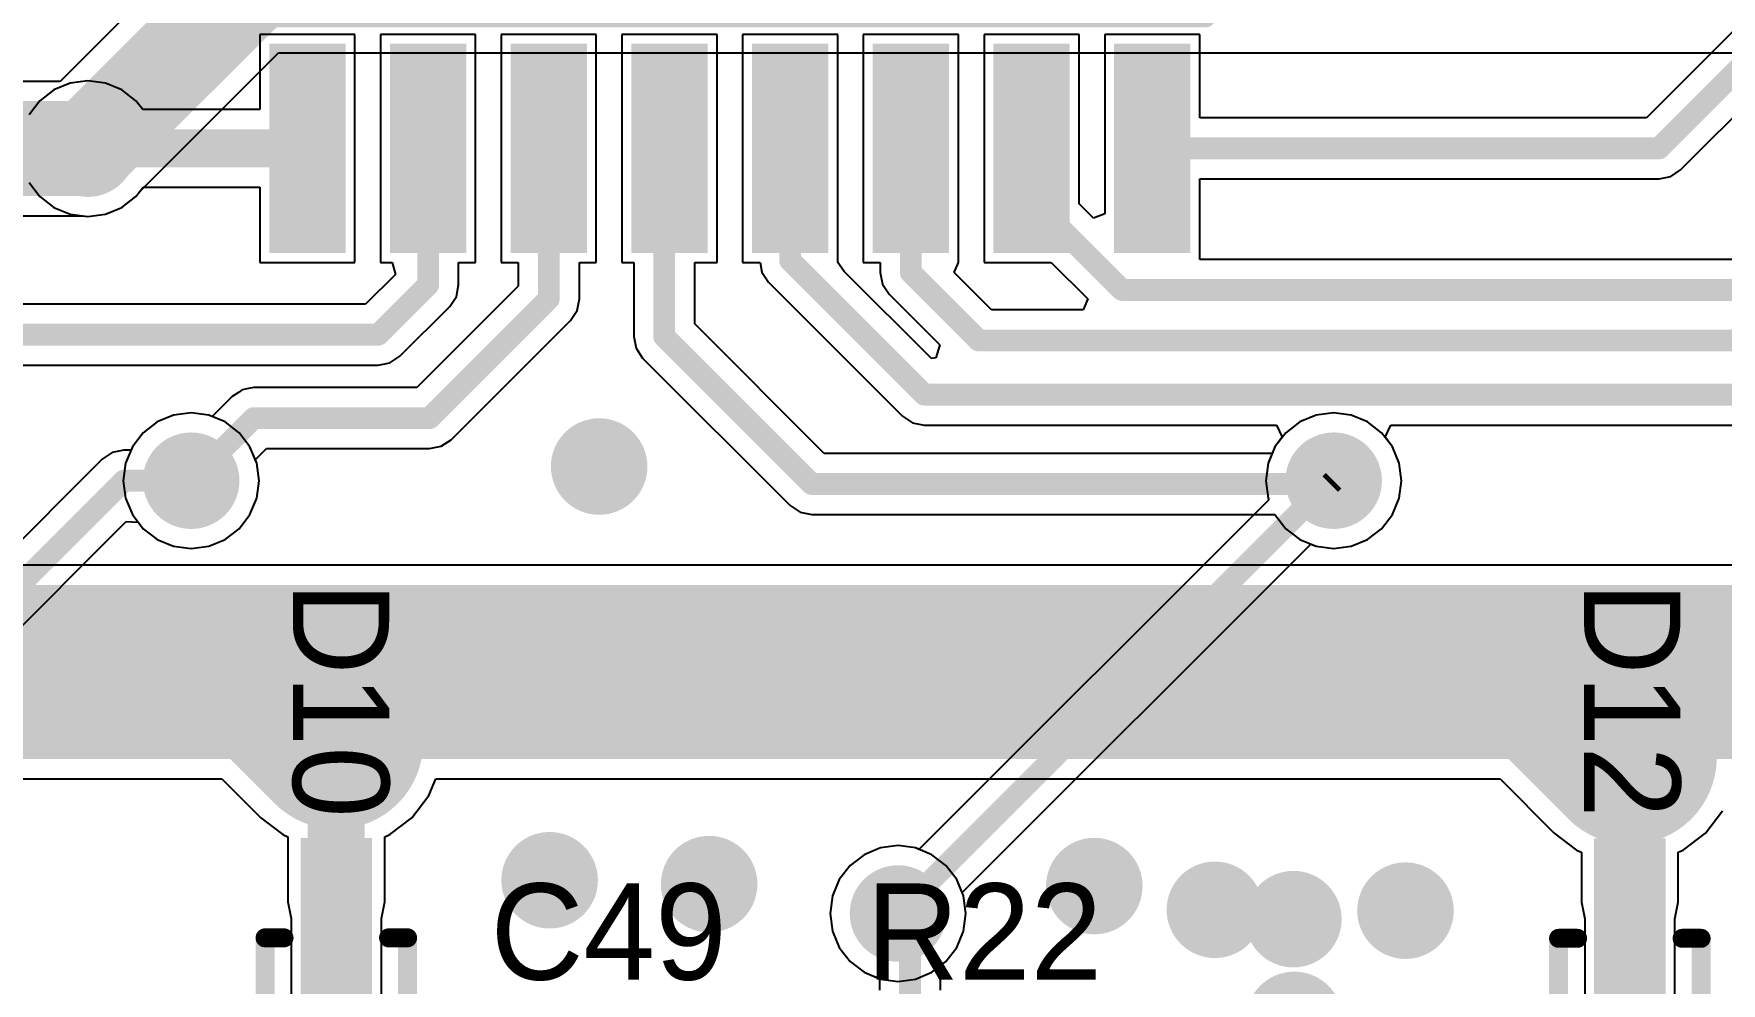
# Model space of a CAD drawing. Header units: millimetres. Extents: x 0 to 7.36, y -3.03 to 0.
# Drawn here: x 3.448 to 4.147, y -1.716 to -1.323 of the extents above; entities that cross this region are included whole.
import ezdxf

# ---------------------------------------------------------------- set-up
doc = ezdxf.new("R2010")
doc.units = ezdxf.units.MM
doc.header["$MEASUREMENT"] = 0
for name, color, linetype in [('BottomLayer', 5, 'Continuous'), ('MultiLayer', 9, 'Continuous'), ('TopLayer', 1, 'Continuous'), ('TopOverlay', 2, 'Continuous'), ('TopPaste', 8, 'Continuous'), ('TopSolder', 216, 'Continuous'), ('ViaHoleLayer', 16, 'Continuous')]:
    doc.layers.add(name, color=color, linetype=linetype)

# ---------------------------------------------------------------- blocks, each defined once
blk = doc.blocks.new('ULN2003BDR_8')
at = {"layer": 'TopLayer'}
for points in [[(-0.1456693, 0.163189), (-0.0669291, 0.163189), (-0.1456693, 0.186811), (-0.0669291, 0.186811)], [(0.0669291, 0.163189), (0.1456693, 0.163189), (0.0669291, 0.186811), (0.1456693, 0.186811)], [(-0.1456693, 0.113189), (-0.0669291, 0.113189), (-0.1456693, 0.136811), (-0.0669291, 0.136811)], [(0.0669291, 0.113189), (0.1456693, 0.113189), (0.0669291, 0.136811), (0.1456693, 0.136811)], [(-0.1456693, 0.063189), (-0.0669291, 0.063189), (-0.1456693, 0.086811), (-0.0669291, 0.086811)], [(0.0669291, 0.063189), (0.1456693, 0.063189), (0.0669291, 0.086811), (0.1456693, 0.086811)], [(-0.1456693, 0.013189), (-0.0669291, 0.013189), (-0.1456693, 0.036811), (-0.0669291, 0.036811)], [(0.0669291, 0.013189), (0.1456693, 0.013189), (0.0669291, 0.036811), (0.1456693, 0.036811)], [(-0.1456693, -0.036811), (-0.0669291, -0.036811), (-0.1456693, -0.013189), (-0.0669291, -0.013189)], [(0.0669291, -0.036811), (0.1456693, -0.036811), (0.0669291, -0.013189), (0.1456693, -0.013189)], [(-0.1456693, -0.086811), (-0.0669291, -0.086811), (-0.1456693, -0.063189), (-0.0669291, -0.063189)], [(0.0669291, -0.086811), (0.1456693, -0.086811), (0.0669291, -0.063189), (0.1456693, -0.063189)], [(-0.1456693, -0.136811), (-0.0669291, -0.136811), (-0.1456693, -0.113189), (-0.0669291, -0.113189)], [(0.0669291, -0.136811), (0.1456693, -0.136811), (0.0669291, -0.113189), (0.1456693, -0.113189)], [(-0.1456693, -0.186811), (-0.0669291, -0.186811), (-0.1456693, -0.163189), (-0.0669291, -0.163189)], [(0.0669291, -0.186811), (0.1456693, -0.186811), (0.0669291, -0.163189), (0.1456693, -0.163189)]]:
    blk.add_solid(points, dxfattribs=at)
at = {"layer": 'TopOverlay', "const_width": 0.01}
for points in [[(-0.051189, -0.1968346), (-0.051189, 0.1968346)], [(-0.0196929, 0.1968346), (-0.051189, 0.1968346)], [(0.051189, 0.1968346), (0.0196929, 0.1968346)], [(0.051189, -0.1968346), (0.051189, 0.1968346)], [(0.051189, -0.1968346), (-0.051189, -0.1968346)]]:
    blk.add_lwpolyline(points, dxfattribs=at)
at = {"layer": 'TopOverlay', "const_width": 0.005}
for points in [[(-0.053689, 0.1968346, 1), (-0.048689, 0.1968346, 1)], [(-0.053689, 0.1968346, 1), (-0.048689, 0.1968346, 1)], [(-0.0221929, 0.1968465, 1), (-0.0171929, 0.1968465, 1)], [(-0.0221929, 0.1968346, 1), (-0.0171929, 0.1968346, 1)], [(0.0171929, 0.1968465, 1), (0.0221929, 0.1968465, 1)], [(0.0171929, 0.1968346, 1), (0.0221929, 0.1968346, 1)], [(0.048689, 0.1968346, 1), (0.053689, 0.1968346, 1)], [(0.048689, 0.1968346, 1), (0.053689, 0.1968346, 1)], [(-0.053689, -0.1968346, 1), (-0.048689, -0.1968346, 1)], [(-0.053689, -0.1968346, 1), (-0.048689, -0.1968346, 1)], [(0.048689, -0.1968346, 1), (0.053689, -0.1968346, 1)], [(0.048689, -0.1968346, 1), (0.053689, -0.1968346, 1)]]:
    blk.add_lwpolyline(points, format="xyb", close=True, dxfattribs=at)
at = {"layer": 'TopOverlay', "const_width": 0.01}
blk.add_lwpolyline([(0.0196929, 0.1968465, -0.9999999999999999), (-0.0196929, 0.1968465)], format="xyb", dxfattribs=at)
at = {"layer": 'TopPaste'}
for points in [[(-0.1456693, 0.163189), (-0.0669291, 0.163189), (-0.1456693, 0.186811), (-0.0669291, 0.186811)], [(0.0669291, 0.163189), (0.1456693, 0.163189), (0.0669291, 0.186811), (0.1456693, 0.186811)], [(-0.1456693, 0.113189), (-0.0669291, 0.113189), (-0.1456693, 0.136811), (-0.0669291, 0.136811)], [(0.0669291, 0.113189), (0.1456693, 0.113189), (0.0669291, 0.136811), (0.1456693, 0.136811)], [(-0.1456693, 0.063189), (-0.0669291, 0.063189), (-0.1456693, 0.086811), (-0.0669291, 0.086811)], [(0.0669291, 0.063189), (0.1456693, 0.063189), (0.0669291, 0.086811), (0.1456693, 0.086811)], [(-0.1456693, 0.013189), (-0.0669291, 0.013189), (-0.1456693, 0.036811), (-0.0669291, 0.036811)], [(0.0669291, 0.013189), (0.1456693, 0.013189), (0.0669291, 0.036811), (0.1456693, 0.036811)], [(-0.1456693, -0.036811), (-0.0669291, -0.036811), (-0.1456693, -0.013189), (-0.0669291, -0.013189)], [(0.0669291, -0.036811), (0.1456693, -0.036811), (0.0669291, -0.013189), (0.1456693, -0.013189)], [(-0.1456693, -0.086811), (-0.0669291, -0.086811), (-0.1456693, -0.063189), (-0.0669291, -0.063189)], [(0.0669291, -0.086811), (0.1456693, -0.086811), (0.0669291, -0.063189), (0.1456693, -0.063189)], [(-0.1456693, -0.136811), (-0.0669291, -0.136811), (-0.1456693, -0.113189), (-0.0669291, -0.113189)], [(0.0669291, -0.136811), (0.1456693, -0.136811), (0.0669291, -0.113189), (0.1456693, -0.113189)], [(-0.1456693, -0.186811), (-0.0669291, -0.186811), (-0.1456693, -0.163189), (-0.0669291, -0.163189)], [(0.0669291, -0.186811), (0.1456693, -0.186811), (0.0669291, -0.163189), (0.1456693, -0.163189)]]:
    blk.add_solid(points, dxfattribs=at)
at = {"layer": 'TopSolder'}
for points in [[(-0.1496693, 0.159189), (-0.0629291, 0.159189), (-0.1496693, 0.190811), (-0.0629291, 0.190811)], [(0.0629291, 0.159189), (0.1496693, 0.159189), (0.0629291, 0.190811), (0.1496693, 0.190811)], [(-0.1496693, 0.109189), (-0.0629291, 0.109189), (-0.1496693, 0.140811), (-0.0629291, 0.140811)], [(0.0629291, 0.109189), (0.1496693, 0.109189), (0.0629291, 0.140811), (0.1496693, 0.140811)], [(-0.1496693, 0.059189), (-0.0629291, 0.059189), (-0.1496693, 0.090811), (-0.0629291, 0.090811)], [(0.0629291, 0.059189), (0.1496693, 0.059189), (0.0629291, 0.090811), (0.1496693, 0.090811)], [(-0.1496693, 0.009189), (-0.0629291, 0.009189), (-0.1496693, 0.040811), (-0.0629291, 0.040811)], [(0.0629291, 0.009189), (0.1496693, 0.009189), (0.0629291, 0.040811), (0.1496693, 0.040811)], [(-0.1496693, -0.040811), (-0.0629291, -0.040811), (-0.1496693, -0.009189), (-0.0629291, -0.009189)], [(0.0629291, -0.040811), (0.1496693, -0.040811), (0.0629291, -0.009189), (0.1496693, -0.009189)], [(-0.1496693, -0.090811), (-0.0629291, -0.090811), (-0.1496693, -0.059189), (-0.0629291, -0.059189)], [(0.0629291, -0.090811), (0.1496693, -0.090811), (0.0629291, -0.059189), (0.1496693, -0.059189)], [(-0.1496693, -0.140811), (-0.0629291, -0.140811), (-0.1496693, -0.109189), (-0.0629291, -0.109189)], [(0.0629291, -0.140811), (0.1496693, -0.140811), (0.0629291, -0.109189), (0.1496693, -0.109189)], [(-0.1496693, -0.190811), (-0.0629291, -0.190811), (-0.1496693, -0.159189), (-0.0629291, -0.159189)], [(0.0629291, -0.190811), (0.1496693, -0.190811), (0.0629291, -0.159189), (0.1496693, -0.159189)]]:
    blk.add_solid(points, dxfattribs=at)
blk = doc.blocks.new('SOD_323_35')
at = {"layer": 'TopLayer'}
for points in [[(-0.0748031, -0.0108267), (-0.0177165, -0.0108267), (-0.0748031, 0.0108267), (-0.0177165, 0.0108267)], [(0.0177165, -0.0108267), (0.0748031, -0.0108267), (0.0177165, 0.0108267), (0.0748031, 0.0108267)]]:
    blk.add_solid(points, dxfattribs=at)
at = {"layer": 'TopOverlay', "const_width": 0.007874}
for points in [[(-0.0374016, 0.0216535), (-0.0374016, 0.0295276)], [(0.0374016, 0.0295276), (-0.0374016, 0.0295276)], [(0.0216535, 0.0216535), (0.0216535, 0.0295276)], [(0.0374016, 0.0216535), (0.0374016, 0.0295276)], [(0.0374016, 0.0216535), (0.0216535, 0.0216535)], [(-0.0374016, -0.0295276), (-0.0374016, -0.0216535)], [(0.0216535, -0.0295276), (0.0216535, -0.0216535)], [(0.0374016, -0.0216535), (0.0216535, -0.0216535)], [(0.0374016, -0.0295276), (0.0374016, -0.0216535)], [(0.0374016, -0.0295276), (-0.0374016, -0.0295276)]]:
    blk.add_lwpolyline(points, dxfattribs=at)
at = {"layer": 'TopOverlay', "const_width": 0.003937}
for points in [[(-0.0393701, 0.0295276, 1), (-0.0354331, 0.0295276, 1)], [(-0.0393701, 0.0295276, 1), (-0.0354331, 0.0295276, 1)], [(0.019685, 0.0295276, 1), (0.023622, 0.0295276, 1)], [(0.0354331, 0.0295276, 1), (0.0393701, 0.0295276, 1)], [(0.0354331, 0.0295276, 1), (0.0393701, 0.0295276, 1)], [(-0.0393701, 0.0216535, 1), (-0.0354331, 0.0216535, 1)], [(0.019685, 0.0216535, 1), (0.023622, 0.0216535, 1)], [(0.019685, 0.0216535, 1), (0.023622, 0.0216535, 1)], [(0.0354331, 0.0216535, 1), (0.0393701, 0.0216535, 1)], [(0.0354331, 0.0216535, 1), (0.0393701, 0.0216535, 1)], [(-0.0393701, -0.0216535, 1), (-0.0354331, -0.0216535, 1)], [(0.019685, -0.0216535, 1), (0.023622, -0.0216535, 1)], [(0.019685, -0.0216535, 1), (0.023622, -0.0216535, 1)], [(0.0354331, -0.0216535, 1), (0.0393701, -0.0216535, 1)], [(0.0354331, -0.0216535, 1), (0.0393701, -0.0216535, 1)], [(-0.0393701, -0.0295276, 1), (-0.0354331, -0.0295276, 1)], [(-0.0393701, -0.0295276, 1), (-0.0354331, -0.0295276, 1)], [(0.019685, -0.0295276, 1), (0.023622, -0.0295276, 1)], [(0.0354331, -0.0295276, 1), (0.0393701, -0.0295276, 1)], [(0.0354331, -0.0295276, 1), (0.0393701, -0.0295276, 1)]]:
    blk.add_lwpolyline(points, format="xyb", close=True, dxfattribs=at)
at = {"layer": 'TopPaste'}
for points in [[(-0.0748031, -0.0108267), (-0.0177165, -0.0108267), (-0.0748031, 0.0108267), (-0.0177165, 0.0108267)], [(0.0177165, -0.0108267), (0.0748031, -0.0108267), (0.0177165, 0.0108267), (0.0748031, 0.0108267)]]:
    blk.add_solid(points, dxfattribs=at)
at = {"layer": 'TopSolder'}
for points in [[(-0.0788031, -0.0148267), (-0.0137165, -0.0148267), (-0.0788031, 0.0148267), (-0.0137165, 0.0148267)], [(0.0137165, -0.0148267), (0.0788031, -0.0148267), (0.0137165, 0.0148267), (0.0788031, 0.0148267)]]:
    blk.add_solid(points, dxfattribs=at)
blk = doc.blocks.new('SOD_323_194')
at = {"layer": 'TopLayer'}
for points in [[(-0.0748031, -0.0108267), (-0.0177165, -0.0108267), (-0.0748031, 0.0108267), (-0.0177165, 0.0108267)], [(0.0177165, -0.0108267), (0.0748031, -0.0108267), (0.0177165, 0.0108267), (0.0748031, 0.0108267)]]:
    blk.add_solid(points, dxfattribs=at)
at = {"layer": 'TopOverlay', "const_width": 0.007874}
for points in [[(0.0374016, 0.0295276), (-0.0374016, 0.0295276)], [(-0.0374016, 0.0216535), (-0.0374016, 0.0295276)], [(0.0216535, 0.0216535), (0.0216535, 0.0295276)], [(0.0374016, 0.0216535), (0.0374016, 0.0295276)], [(0.0374016, 0.0216535), (0.0216535, 0.0216535)], [(-0.0374016, -0.0295276), (-0.0374016, -0.0216535)], [(0.0374016, -0.0216535), (0.0216535, -0.0216535)], [(0.0216535, -0.0295276), (0.0216535, -0.0216535)], [(0.0374016, -0.0295276), (0.0374016, -0.0216535)], [(0.0374016, -0.0295276), (-0.0374016, -0.0295276)]]:
    blk.add_lwpolyline(points, dxfattribs=at)
at = {"layer": 'TopOverlay', "const_width": 0.003937}
for points in [[(-0.0393701, 0.0295276, 1), (-0.0354331, 0.0295276, 1)], [(-0.0393701, 0.0295276, 1), (-0.0354331, 0.0295276, 1)], [(0.019685, 0.0295276, 1), (0.023622, 0.0295276, 1)], [(0.0354331, 0.0295276, 1), (0.0393701, 0.0295276, 1)], [(0.0354331, 0.0295276, 1), (0.0393701, 0.0295276, 1)], [(-0.0393701, 0.0216535, 1), (-0.0354331, 0.0216535, 1)], [(0.019685, 0.0216535, 1), (0.023622, 0.0216535, 1)], [(0.019685, 0.0216535, 1), (0.023622, 0.0216535, 1)], [(0.0354331, 0.0216535, 1), (0.0393701, 0.0216535, 1)], [(0.0354331, 0.0216535, 1), (0.0393701, 0.0216535, 1)], [(-0.0393701, -0.0216535, 1), (-0.0354331, -0.0216535, 1)], [(0.019685, -0.0216535, 1), (0.023622, -0.0216535, 1)], [(0.019685, -0.0216535, 1), (0.023622, -0.0216535, 1)], [(0.0354331, -0.0216535, 1), (0.0393701, -0.0216535, 1)], [(0.0354331, -0.0216535, 1), (0.0393701, -0.0216535, 1)], [(-0.0393701, -0.0295276, 1), (-0.0354331, -0.0295276, 1)], [(-0.0393701, -0.0295276, 1), (-0.0354331, -0.0295276, 1)], [(0.019685, -0.0295276, 1), (0.023622, -0.0295276, 1)], [(0.0354331, -0.0295276, 1), (0.0393701, -0.0295276, 1)], [(0.0354331, -0.0295276, 1), (0.0393701, -0.0295276, 1)]]:
    blk.add_lwpolyline(points, format="xyb", close=True, dxfattribs=at)
at = {"layer": 'TopPaste'}
for points in [[(-0.0748031, -0.0108267), (-0.0177165, -0.0108267), (-0.0748031, 0.0108267), (-0.0177165, 0.0108267)], [(0.0177165, -0.0108267), (0.0748031, -0.0108267), (0.0177165, 0.0108267), (0.0748031, 0.0108267)]]:
    blk.add_solid(points, dxfattribs=at)
at = {"layer": 'TopSolder'}
for points in [[(-0.0788031, -0.0148267), (-0.0137165, -0.0148267), (-0.0788031, 0.0148267), (-0.0137165, 0.0148267)], [(0.0137165, -0.0148267), (0.0788031, -0.0148267), (0.0137165, 0.0148267), (0.0788031, 0.0148267)]]:
    blk.add_solid(points, dxfattribs=at)

msp = doc.modelspace()

# ---------------------------------------------------------------- linework, layer by layer
at = {"layer": 'BottomLayer'}
for p, q in [((3.5179274, -1.2833054), (3.4585098, -1.3427229)), ((3.4913855, -1.3884684), (3.5490965, -1.3307575)), ((3.5490965, -1.3307575), (4.8343702, -1.3307575)), ((3.4585098, -1.3427229), (2.4399031, -1.3427229)), ((3.4840808, -1.3948676), (3.4899036, -1.3903997)), ((3.4899036, -1.3903997), (3.4913855, -1.3884684)), ((2.4121678, -1.3983165), (3.4676105, -1.3983165)), ((3.4676105, -1.3983165), (3.4700236, -1.3986342)), ((3.4700236, -1.3986342), (3.4773002, -1.3976762)), ((3.4773002, -1.3976762), (3.4840808, -1.3948676)), ((3.5055659, -1.4809656), (3.4987852, -1.4837742)), ((3.5128425, -1.4800076), (3.5055659, -1.4809656)), ((3.5201191, -1.4809656), (3.5128425, -1.4800076)), ((3.5268998, -1.4837742), (3.5201191, -1.4809656)), ((3.97894, -1.4809656), (3.9721594, -1.4837742)), ((3.9862166, -1.4800076), (3.97894, -1.4809656)), ((3.9934932, -1.4809656), (3.9862166, -1.4800076)), ((4.0002738, -1.4837742), (3.9934932, -1.4809656)), ((3.4929625, -1.4882421), (3.4884946, -1.4940649)), ((3.4987852, -1.4837742), (3.4929625, -1.4882421)), ((3.5327225, -1.4882421), (3.5268998, -1.4837742)), ((3.5371904, -1.4940649), (3.5327225, -1.4882421)), ((3.9663366, -1.4882421), (3.9618687, -1.4940649)), ((3.9721594, -1.4837742), (3.9663366, -1.4882421)), ((4.0060966, -1.4882421), (4.0002738, -1.4837742)), ((4.0105645, -1.4940649), (4.0060966, -1.4882421)), ((3.4849725, -1.4954776), (3.4801337, -1.4964401)), ((3.4879094, -1.4954776), (3.4849725, -1.4954776)), ((3.4884946, -1.4940649), (3.4879094, -1.4954776)), ((3.539999, -1.5008455), (3.5371904, -1.4940649)), ((3.9618687, -1.4940649), (3.9590601, -1.5008455)), ((4.0133731, -1.5008455), (4.0105645, -1.4940649)), ((3.4760315, -1.4991811), (3.3172561, -1.6579601)), ((3.4801337, -1.4964401), (3.4760315, -1.4991811)), ((3.540957, -1.5081221), (3.539999, -1.5008455)), ((3.9590601, -1.5008455), (3.9581021, -1.5081221)), ((4.0143311, -1.5081221), (4.0133731, -1.5008455)), ((3.539999, -1.5153987), (3.540957, -1.5081221)), ((3.9581021, -1.5081221), (3.9590601, -1.5153987)), ((4.0133731, -1.5153987), (4.0143311, -1.5081221)), ((3.5371904, -1.5221793), (3.539999, -1.5153987)), ((3.9593097, -1.5160013), (3.8144059, -1.6609051)), ((3.9590601, -1.5153987), (3.9593097, -1.5160013)), ((4.0105645, -1.5221793), (4.0133731, -1.5153987)), ((3.5327225, -1.5280021), (3.5371904, -1.5221793)), ((4.0060966, -1.5280021), (4.0105645, -1.5221793)), ((3.3351382, -1.6758419), (3.4859449, -1.5250318)), ((3.4859449, -1.5250318), (3.4909343, -1.5253589)), ((3.4909343, -1.5253589), (3.4929625, -1.5280021)), ((3.4929625, -1.5280021), (3.4987852, -1.53247)), ((3.5268998, -1.53247), (3.5327225, -1.5280021)), ((4.0002738, -1.53247), (4.0060966, -1.5280021)), ((3.4987852, -1.53247), (3.5055659, -1.5352786)), ((3.5055659, -1.5352786), (3.5128425, -1.5362366)), ((3.5128425, -1.5362366), (3.5201191, -1.5352786)), ((3.5201191, -1.5352786), (3.5268998, -1.53247)), ((3.8322879, -1.6787871), (3.9767171, -1.5343579)), ((3.9767171, -1.5343579), (3.97894, -1.5352786)), ((3.97894, -1.5352786), (3.9862166, -1.5362366)), ((3.9862166, -1.5362366), (3.9934932, -1.5352786)), ((3.9934932, -1.5352786), (4.0002738, -1.53247)), ((3.7916594, -1.6631285), (3.7858366, -1.6675964)), ((3.79844, -1.6603199), (3.7916594, -1.6631285)), ((3.8057166, -1.6593619), (3.79844, -1.6603199)), ((3.8129932, -1.6603199), (3.8057166, -1.6593619)), ((3.8144059, -1.6609051), (3.8129932, -1.6603199)), ((3.7858366, -1.6675964), (3.7813687, -1.6734191)), ((3.7813687, -1.6734191), (3.7785601, -1.6801998)), ((3.7785601, -1.6801998), (3.7776021, -1.6874764)), ((3.8328731, -1.6801998), (3.8322879, -1.6787871)), ((3.8338311, -1.6874764), (3.8328731, -1.6801998)), ((3.7776021, -1.6874764), (3.7785601, -1.694753)), ((3.8328731, -1.694753), (3.8338311, -1.6874764)), ((3.7785601, -1.694753), (3.7813687, -1.7015337)), ((3.8300645, -1.7015337), (3.8328731, -1.694753)), ((3.7813687, -1.7015337), (3.7858366, -1.7073564)), ((3.8255966, -1.7073564), (3.8300645, -1.7015337)), ((3.7858366, -1.7073564), (3.7916594, -1.7118243)), ((3.7916594, -1.7118243), (3.79844, -1.7146329)), ((3.8129932, -1.7146329), (3.8197738, -1.7118243)), ((3.8197738, -1.7118243), (3.8255966, -1.7073564)), ((3.79844, -1.7146329), (3.8057166, -1.7155909)), ((3.8057166, -1.7155909), (3.8129932, -1.7146329))]:
    msp.add_line(p, q, dxfattribs=at)
for points, const_width in [([(3.4700236, -1.3705197), (3.5375827, -1.3029607)], 0.0393701), ([(2.4121063, -1.3705197), (3.4700236, -1.3705197)], 0.0393701), ([(3.308567, -1.6845315), (3.4849725, -1.5081221)], 0.0090551), ([(3.4849725, -1.5081221), (3.5128425, -1.5081221)], 0.0090551), ([(3.8057166, -1.6874764), (3.9850709, -1.5081221)], 0.0090551), ([(3.9850709, -1.5081221), (3.9862166, -1.5081221)], 0.0090551)]:
    msp.add_lwpolyline(points, dxfattribs=dict(at, const_width=const_width))
for points, const_width in [([(3.4600236, -1.3705197, 1), (3.4800236, -1.3705197, 1)], 0.02), ([(3.4601811, -1.3705197, 1), (3.4798661, -1.3705197, 1)], 0.019685), ([(3.4601811, -1.3705197, 1), (3.4798661, -1.3705197, 1)], 0.019685), ([(3.6718898, -1.5022481, 1), (3.6918898, -1.5022481, 1)], 0.02), ([(3.5028425, -1.5081221, 1), (3.5228425, -1.5081221, 1)], 0.02), ([(3.9762166, -1.5081221, 1), (3.9962166, -1.5081221, 1)], 0.02), ([(3.4827087, -1.5081221, 1), (3.4872363, -1.5081221, 1)], 0.0045275), ([(3.4827087, -1.5081221, 1), (3.4872363, -1.5081221, 1)], 0.0045275), ([(3.5105787, -1.5081221, 1), (3.5151063, -1.5081221, 1)], 0.0045275), ([(3.9828071, -1.5081221, 1), (3.9873347, -1.5081221, 1)], 0.0045275), ([(3.9828071, -1.5081221, 1), (3.9873347, -1.5081221, 1)], 0.0045275), ([(3.9839528, -1.5081221, 1), (3.9884804, -1.5081221, 1)], 0.0045275), ([(3.6513662, -1.6736929, 1), (3.6713662, -1.6736929, 1)], 0.02), ([(3.7174607, -1.6753032, 1), (3.7374607, -1.6753032, 1)], 0.02), ([(3.8770512, -1.6761103, 1), (3.8970512, -1.6761103, 1)], 0.02), ([(3.7957166, -1.6874764, 1), (3.8157166, -1.6874764, 1)], 0.02), ([(3.9270118, -1.685941, 1), (3.9470118, -1.685941, 1)], 0.02), ([(3.9595355, -1.689815, 1), (3.9795355, -1.689815, 1)], 0.02), ([(4.0059803, -1.6862992, 1), (4.0259803, -1.6862992, 1)], 0.02), ([(3.8034528, -1.6874764, 1), (3.8079804, -1.6874764, 1)], 0.0045275), ([(3.9599095, -1.7315788, 1), (3.9799095, -1.7315788, 1)], 0.02)]:
    msp.add_lwpolyline(points, format="xyb", close=True, dxfattribs=dict(at, const_width=const_width))
at = {"layer": 'MultiLayer', "const_width": 0.02}
for points in [[(3.4600236, -1.3705197, 1), (3.4800236, -1.3705197, 1)], [(3.6718898, -1.5022481, 1), (3.6918898, -1.5022481, 1)], [(3.5028425, -1.5081221, 1), (3.5228425, -1.5081221, 1)], [(3.9762166, -1.5081221, 1), (3.9962166, -1.5081221, 1)], [(3.6513662, -1.6736929, 1), (3.6713662, -1.6736929, 1)], [(3.7174607, -1.6753032, 1), (3.7374607, -1.6753032, 1)], [(3.8770512, -1.6761103, 1), (3.8970512, -1.6761103, 1)], [(3.7957166, -1.6874764, 1), (3.8157166, -1.6874764, 1)], [(3.9270118, -1.685941, 1), (3.9470118, -1.685941, 1)], [(3.9595355, -1.689815, 1), (3.9795355, -1.689815, 1)], [(4.0059803, -1.6862992, 1), (4.0259803, -1.6862992, 1)], [(3.9599095, -1.7315788, 1), (3.9799095, -1.7315788, 1)]]:
    msp.add_lwpolyline(points, format="xyb", close=True, dxfattribs=at)
at = {"layer": 'TopLayer'}
for p, q in [((4.500496, -0.9730708), (4.1158058, -1.357761)), ((4.1299843, -1.3793465), (4.4949516, -1.0143792)), ((3.5807165, -1.3231614), (3.5413465, -1.3231614)), ((3.5413465, -1.3231614), (3.5413465, -1.354349)), ((3.5807165, -1.4176496), (3.5807165, -1.3231614)), ((3.6307165, -1.3231614), (3.5913465, -1.3231614)), ((3.5913465, -1.3231614), (3.5913465, -1.4176496)), ((3.6307165, -1.4176496), (3.6307165, -1.3231614)), ((3.6807165, -1.3231614), (3.6413465, -1.3231614)), ((3.6413465, -1.3231614), (3.6413465, -1.4176496)), ((3.6807165, -1.4176496), (3.6807165, -1.3231614)), ((3.7307165, -1.3231614), (3.6913465, -1.3231614)), ((3.6913465, -1.3231614), (3.6913465, -1.4176496)), ((3.7307165, -1.4176496), (3.7307165, -1.3231614)), ((3.7807165, -1.3231614), (3.7413465, -1.3231614)), ((3.7413465, -1.3231614), (3.7413465, -1.4176496)), ((3.7807165, -1.4176494), (3.7807165, -1.3231614)), ((3.8307165, -1.3231614), (3.7913465, -1.3231614)), ((3.7913465, -1.3231614), (3.7913465, -1.4176496)), ((3.8307165, -1.4176495), (3.8307165, -1.3231614)), ((3.8807165, -1.3231614), (3.8413465, -1.3231614)), ((3.8413465, -1.3231614), (3.8413465, -1.4176496)), ((3.8807165, -1.393375), (3.8807165, -1.3231614)), ((3.9307165, -1.3231614), (3.8913465, -1.3231614)), ((3.8913465, -1.3231614), (3.8913465, -1.3974728)), ((3.9307165, -1.357761), (3.9307165, -1.3231614)), ((3.4700236, -1.3424052), (3.462747, -1.3433632)), ((3.4773002, -1.3433632), (3.4700236, -1.3424052)), ((3.4559664, -1.3461718), (3.4501436, -1.3506397)), ((3.462747, -1.3433632), (3.4559664, -1.3461718)), ((3.4840808, -1.3461718), (3.4773002, -1.3433632)), ((3.4899036, -1.3506397), (3.4840808, -1.3461718)), ((3.4501436, -1.3506397), (3.4456757, -1.3564625)), ((3.4927498, -1.354349), (3.4899036, -1.3506397)), ((3.5413465, -1.354349), (3.4927498, -1.354349)), ((4.1158058, -1.357761), (3.9307165, -1.357761)), ((3.9307165, -1.4164343), (3.9307165, -1.38305)), ((3.9307165, -1.38305), (4.1210433, -1.38305)), ((4.1210433, -1.38305), (4.1258822, -1.3820875)), ((4.1258822, -1.3820875), (4.1299843, -1.3793465)), ((3.4456757, -1.3845769), (3.4501436, -1.3903997)), ((3.4501436, -1.3903997), (3.4559664, -1.3948676)), ((3.4840808, -1.3948676), (3.4899036, -1.3903997)), ((3.4899036, -1.3903997), (3.492925, -1.386462)), ((3.492925, -1.386462), (3.5413465, -1.386462)), ((3.5413465, -1.386462), (3.5413465, -1.4176496)), ((3.4559664, -1.3948676), (3.462747, -1.3976762)), ((3.462747, -1.3976762), (3.4700236, -1.3986342)), ((3.4700236, -1.3986342), (3.4773002, -1.3976762)), ((3.4773002, -1.3976762), (3.4840808, -1.3948676)), ((3.886727, -1.3993861), (3.8807165, -1.393375)), ((3.8913465, -1.3974728), (3.886727, -1.3993861)), ((3.5413465, -1.4176496), (3.5807165, -1.4176496)), ((3.5913465, -1.4176496), (3.5961123, -1.4176496)), ((3.5961123, -1.4176496), (3.5974448, -1.4226496)), ((3.623676, -1.4269449), (3.623676, -1.4176496)), ((3.623676, -1.4176496), (3.6307165, -1.4176496)), ((3.6413465, -1.4176496), (3.648387, -1.4176496)), ((3.648387, -1.4176496), (3.648387, -1.4275263)), ((3.673676, -1.4327638), (3.673676, -1.4176496)), ((3.673676, -1.4176496), (3.6807165, -1.4176496)), ((3.6913465, -1.4176496), (3.6962059, -1.4176496)), ((3.6962059, -1.4176496), (3.6962059, -1.4484059)), ((3.7214949, -1.4431678), (3.7214949, -1.4176496)), ((3.7214949, -1.4176496), (3.7307165, -1.4176496)), ((3.7413465, -1.4176496), (3.748535, -1.4176496)), ((3.748535, -1.4176496), (3.7493495, -1.4217444)), ((3.7807166, -1.4176495), (3.7807165, -1.4176494)), ((3.7807167, -1.4176495), (3.7807166, -1.4176495)), ((3.7834112, -1.4214032), (3.7807167, -1.4176495)), ((3.7913465, -1.4176496), (3.798387, -1.4176496)), ((3.798387, -1.4176496), (3.798387, -1.4218465)), ((3.8289592, -1.4218922), (3.8307166, -1.4176495)), ((3.8307166, -1.4176495), (3.8307165, -1.4176495)), ((3.8413465, -1.4176496), (3.8692264, -1.4176496)), ((3.8692264, -1.4176496), (3.8843154, -1.4327401)), ((4.8316486, -1.4164343), (3.9307165, -1.4164343)), ((3.5974448, -1.4226496), (3.5851129, -1.4349815)), ((3.7493495, -1.4217444), (3.7520905, -1.4258465)), ((3.7520905, -1.4258465), (3.807622, -1.481378)), ((3.8195461, -1.4575381), (3.7834112, -1.4214032)), ((3.798387, -1.4218465), (3.7993495, -1.4266854)), ((3.8444265, -1.4373595), (3.8289592, -1.4218922)), ((3.648387, -1.4275263), (3.6063767, -1.4695366)), ((3.6199725, -1.4358859), (3.6227135, -1.4317838)), ((3.6227135, -1.4317838), (3.623676, -1.4269449)), ((3.6727135, -1.4376027), (3.673676, -1.4327638)), ((3.7993495, -1.4266854), (3.8020905, -1.4307875)), ((3.8020905, -1.4307875), (3.8230916, -1.4517886)), ((3.8843154, -1.4327401), (3.8824018, -1.4373595)), ((3.5851129, -1.4349815), (3.0848544, -1.4349815)), ((3.5992914, -1.456567), (3.6199725, -1.4358859)), ((3.6699725, -1.4417048), (3.6727135, -1.4376027)), ((3.8824018, -1.4373595), (3.8444265, -1.4373595)), ((3.6205552, -1.4911221), (3.6699725, -1.4417048)), ((3.7751822, -1.4968516), (3.7214949, -1.4431678)), ((3.6962059, -1.4484059), (3.6971684, -1.4532443)), ((3.6971684, -1.4532443), (3.6971686, -1.4532447)), ((3.6971686, -1.4532447), (3.6999094, -1.4573465)), ((3.8230916, -1.4517886), (3.8214197, -1.4571879)), ((3.0900919, -1.4602705), (3.5903504, -1.4602705)), ((3.5903504, -1.4602705), (3.5951893, -1.459308)), ((3.5951893, -1.459308), (3.5992914, -1.456567)), ((3.6999094, -1.4573465), (3.7610042, -1.5184374)), ((3.8214197, -1.4571879), (3.8195461, -1.4575381)), ((3.5298471, -1.4732394), (3.5215337, -1.4815515)), ((3.5324447, -1.4715039), (3.5298471, -1.4732394)), ((3.5339486, -1.4704991), (3.5324447, -1.4715039)), ((3.5339489, -1.470499), (3.5339486, -1.4704991)), ((3.5339494, -1.4704987), (3.5339489, -1.470499)), ((3.5365997, -1.4699718), (3.5339494, -1.4704987)), ((3.5387874, -1.4695366), (3.5365997, -1.4699718)), ((3.6063767, -1.4695366), (3.5387874, -1.4695366)), ((3.5055659, -1.4809656), (3.4987852, -1.4837742)), ((3.5128425, -1.4800076), (3.5055659, -1.4809656)), ((3.5201191, -1.4809656), (3.5128425, -1.4800076)), ((3.5215337, -1.4815515), (3.5201191, -1.4809656)), ((3.807622, -1.481378), (3.8117241, -1.484119)), ((3.4929625, -1.4882421), (3.4884946, -1.4940649)), ((3.4987852, -1.4837742), (3.4929625, -1.4882421)), ((3.8117241, -1.484119), (3.816563, -1.4850815)), ((3.816563, -1.4850815), (3.9625721, -1.4850815)), ((3.9625721, -1.4850815), (3.9649252, -1.4900815)), ((4.007508, -1.4900815), (4.0098611, -1.4850815)), ((4.0098611, -1.4850815), (4.4305854, -1.4850815)), ((3.4884946, -1.4940649), (3.485686, -1.5008455)), ((3.5394146, -1.4994347), (3.5440244, -1.4948256)), ((3.5440244, -1.4948256), (3.6116142, -1.4948256)), ((3.6116142, -1.4948256), (3.6164531, -1.4938631)), ((3.6164531, -1.4938631), (3.6205552, -1.4911221)), ((3.9618687, -1.4940649), (3.9607144, -1.4968516)), ((3.9649252, -1.4900815), (3.9618687, -1.4940649)), ((4.0105645, -1.4940649), (4.007508, -1.4900815)), ((4.0133731, -1.5008455), (4.0105645, -1.4940649)), ((3.485686, -1.5008455), (3.484728, -1.5081221)), ((3.539999, -1.5008455), (3.5394146, -1.4994347)), ((3.540957, -1.5081221), (3.539999, -1.5008455)), ((3.9607144, -1.4968516), (3.7751822, -1.4968516)), ((4.0143311, -1.5081221), (4.0133731, -1.5008455)), ((3.484728, -1.5081221), (3.485686, -1.5153987)), ((3.539999, -1.5153987), (3.540957, -1.5081221)), ((4.0133731, -1.5153987), (4.0143311, -1.5081221)), ((3.485686, -1.5153987), (3.4884946, -1.5221793)), ((3.5371904, -1.5221793), (3.539999, -1.5153987)), ((4.0105645, -1.5221793), (4.0133731, -1.5153987)), ((3.4884946, -1.5221793), (3.4929625, -1.5280021)), ((3.5327225, -1.5280021), (3.5371904, -1.5221793)), ((3.7610042, -1.5184374), (3.7651061, -1.5211781)), ((3.7651061, -1.5211781), (3.7699449, -1.5221406)), ((3.7699449, -1.5221406), (3.9618527, -1.5221406)), ((3.9618527, -1.5221406), (3.9618687, -1.5221793)), ((3.9618687, -1.5221793), (3.9663366, -1.5280021)), ((4.0060966, -1.5280021), (4.0105645, -1.5221793)), ((3.4929625, -1.5280021), (3.4987852, -1.53247)), ((3.5268998, -1.53247), (3.5327225, -1.5280021)), ((3.9663366, -1.5280021), (3.9721594, -1.53247)), ((4.0002738, -1.53247), (4.0060966, -1.5280021)), ((3.4987852, -1.53247), (3.5055659, -1.5352786)), ((3.5055659, -1.5352786), (3.5128425, -1.5362366)), ((3.5128425, -1.5362366), (3.5201191, -1.5352786)), ((3.5201191, -1.5352786), (3.5268998, -1.53247)), ((3.9721594, -1.53247), (3.97894, -1.5352786)), ((3.97894, -1.5352786), (3.9862166, -1.5362366)), ((3.9862166, -1.5362366), (3.9934932, -1.5352786)), ((3.9934932, -1.5352786), (4.0002738, -1.53247)), ((4.4726418, -1.5431213), (3.0232499, -1.5431213)), ((3.1134013, -1.6316741), (3.5255775, -1.6316741)), ((3.5255775, -1.6316741), (3.5416722, -1.6477689)), ((3.6113248, -1.6385989), (3.6141931, -1.6316741)), ((3.6141931, -1.6316741), (4.0551587, -1.6316741)), ((4.0551587, -1.6316741), (4.0776311, -1.654149)), ((3.6042885, -1.6477689), (3.6113248, -1.6385989)), ((3.5416722, -1.6477689), (3.5508421, -1.6548052)), ((3.5951185, -1.6548052), (3.6042885, -1.6477689)), ((4.1402474, -1.6541525), (4.1472843, -1.6449829)), ((3.5508421, -1.6548052), (3.5529096, -1.6556616)), ((3.5529096, -1.6556616), (3.5529096, -1.6826063)), ((3.593051, -1.6556616), (3.5951185, -1.6548052)), ((3.593051, -1.6826063), (3.593051, -1.6556616)), ((4.0776311, -1.654149), (4.0868007, -1.6611859)), ((4.1310771, -1.6611883), (4.1402474, -1.6541525)), ((3.7916594, -1.6631285), (3.7858366, -1.6675964)), ((3.79844, -1.6603199), (3.7916594, -1.6631285)), ((3.8057166, -1.6593619), (3.79844, -1.6603199)), ((3.8129932, -1.6603199), (3.8057166, -1.6593619)), ((3.8197738, -1.6631285), (3.8129932, -1.6603199)), ((3.8255966, -1.6675964), (3.8197738, -1.6631285)), ((4.0868007, -1.6611859), (4.0888703, -1.6620433)), ((4.0888703, -1.6620433), (4.0888703, -1.6828032)), ((4.1290117, -1.6620437), (4.1310771, -1.6611883)), ((4.1290117, -1.6828032), (4.1290117, -1.6620437)), ((3.7858366, -1.6675964), (3.7813687, -1.6734191)), ((3.8300645, -1.6734191), (3.8255966, -1.6675964)), ((3.7813687, -1.6734191), (3.7785601, -1.6801998)), ((3.8328731, -1.6801998), (3.8300645, -1.6734191)), ((3.5529096, -1.6826063), (3.5542796, -1.6894937)), ((3.591681, -1.6894937), (3.593051, -1.6826063)), ((3.7785601, -1.6801998), (3.7776021, -1.6874764)), ((3.8338311, -1.6874764), (3.8328731, -1.6801998)), ((4.0888703, -1.6828032), (4.0902403, -1.6896906)), ((4.1276417, -1.6896906), (4.1290117, -1.6828032)), ((3.5542796, -1.6894937), (3.5542796, -1.7251221)), ((3.591681, -1.7251221), (3.591681, -1.6894937)), ((3.7776021, -1.6874764), (3.7785601, -1.694753)), ((3.8328731, -1.694753), (3.8338311, -1.6874764)), ((4.0902403, -1.6896906), (4.0902403, -1.7253229)), ((4.1276417, -1.7253229), (4.1276417, -1.6896906)), ((3.7785601, -1.694753), (3.7813687, -1.7015337)), ((3.8300645, -1.7015337), (3.8328731, -1.694753)), ((3.7813687, -1.7015337), (3.7858366, -1.7073564)), ((3.8255966, -1.7073564), (3.8300645, -1.7015337)), ((3.7858366, -1.7073564), (3.7916594, -1.7118243)), ((3.7916594, -1.7118243), (3.7980327, -1.7144642)), ((3.8233217, -1.709102), (3.8255966, -1.7073564)), ((3.8233217, -1.7192993), (3.8233217, -1.709102)), ((3.7980327, -1.7144642), (3.7980327, -1.7192993))]:
    msp.add_line(p, q, dxfattribs=at)
for points, const_width in [([(4.1210433, -1.3704055), (4.509437, -0.9820118)], 0.0090551), ([(3.4700236, -1.3705197), (3.4701418, -1.3704055)], 0.0393701), ([(3.4701418, -1.3704055), (3.5610315, -1.3704055)], 0.015748), ([(3.6110315, -1.4269449), (3.6110315, -1.3704055)], 0.0090551), ([(3.6610315, -1.4327638), (3.6610315, -1.3704055)], 0.0090551), ([(3.7088504, -1.4484055), (3.7088504, -1.3704055)], 0.0090551), ([(3.7088504, -1.3704055), (3.7110315, -1.3704055)], 0.0090551), ([(3.7610315, -1.4169055), (3.7610315, -1.3704055)], 0.0090551), ([(3.8110315, -1.4218465), (3.8110315, -1.3704055)], 0.0090551), ([(3.8610315, -1.3915709), (3.8610315, -1.3704055)], 0.0090551), ([(3.9110315, -1.3704055), (4.1210433, -1.3704055)], 0.0090551), ([(3.8610315, -1.3915709), (3.8985355, -1.4290788)], 0.0090551), ([(3.7610315, -1.4169055), (3.816563, -1.472437)], 0.0090551), ([(3.8110315, -1.4218465), (3.839189, -1.450004)], 0.0090551), ([(3.5903504, -1.447626), (3.6110315, -1.4269449)], 0.0090551), ([(3.8985355, -1.4290788), (4.8495906, -1.4290788)], 0.0090551), ([(3.6116142, -1.4821811), (3.6610315, -1.4327638)], 0.0090551), ([(3.0848544, -1.447626), (3.5903504, -1.447626)], 0.0090551), ([(3.7088504, -1.4484055), (3.7699449, -1.5094961)], 0.0090551), ([(3.839189, -1.450004), (4.7536772, -1.450004)], 0.0090551), ([(3.816563, -1.472437), (4.4358229, -1.472437)], 0.0090551), ([(3.5128425, -1.5081221), (3.5387874, -1.4821811)], 0.0090551), ([(3.5387874, -1.4821811), (3.6116142, -1.4821811)], 0.0090551), ([(3.7699449, -1.5094961), (3.9848425, -1.5094961)], 0.0090551), ([(3.9848425, -1.5094961), (3.9862166, -1.5081221)], 0.0090551), ([(3.0717008, -1.5873977), (3.5439173, -1.5873977)], 0.0720472), ([(3.5439173, -1.5873977), (3.5729803, -1.5873977)], 0.0720472), ([(3.5439173, -1.5873977), (3.5729803, -1.6164607)], 0.0720472), ([(3.5729803, -1.5873977), (4.0735, -1.5873977)], 0.0720472), ([(4.0735, -1.5873977), (4.108941, -1.5873977)], 0.0720472), ([(4.0735, -1.5873977), (4.108941, -1.6228426)], 0.0720472), ([(4.108941, -1.5873977), (4.4726418, -1.5873977)], 0.0720472), ([(3.5729803, -1.6826063), (3.5729803, -1.6164607)], 0.023622), ([(4.108941, -1.6828032), (4.108941, -1.6228426)], 0.023622), ([(3.8057166, -1.6874764), (3.8106772, -1.692437)], 0.0090551), ([(3.8106772, -1.7567008), (3.8106772, -1.692437)], 0.0090551)]:
    msp.add_lwpolyline(points, dxfattribs=dict(at, const_width=const_width))
for points, const_width in [([(3.4600236, -1.3705197, 1), (3.4800236, -1.3705197, 1)], 0.02), ([(3.4601811, -1.3705197, 1), (3.4798661, -1.3705197, 1)], 0.019685), ([(3.4602993, -1.3704055, 1), (3.4799843, -1.3704055, 1)], 0.019685), ([(3.4662048, -1.3704055, 1), (3.4740788, -1.3704055, 1)], 0.007874), ([(3.5570945, -1.3704055, 1), (3.5649685, -1.3704055, 1)], 0.007874), ([(3.6087677, -1.3704055, 1), (3.6132953, -1.3704055, 1)], 0.0045275), ([(3.6587677, -1.3704055, 1), (3.6632953, -1.3704055, 1)], 0.0045275), ([(3.7065866, -1.3704055, 1), (3.7111142, -1.3704055, 1)], 0.0045275), ([(3.7065866, -1.3704055, 1), (3.7111142, -1.3704055, 1)], 0.0045275), ([(3.7087677, -1.3704055, 1), (3.7132953, -1.3704055, 1)], 0.0045275), ([(3.7587677, -1.3704055, 1), (3.7632953, -1.3704055, 1)], 0.0045275), ([(3.8087677, -1.3704055, 1), (3.8132953, -1.3704055, 1)], 0.0045275), ([(3.8587677, -1.3704055, 1), (3.8632953, -1.3704055, 1)], 0.0045275), ([(3.9087677, -1.3704055, 1), (3.9132953, -1.3704055, 1)], 0.0045275), ([(4.1187795, -1.3704055, 1), (4.1233071, -1.3704055, 1)], 0.0045275), ([(4.1187795, -1.3704055, 1), (4.1233071, -1.3704055, 1)], 0.0045275), ([(3.8587677, -1.3915709, 1), (3.8632953, -1.3915709, 1)], 0.0045275), ([(3.8587677, -1.3915709, 1), (3.8632953, -1.3915709, 1)], 0.0045275), ([(3.7587677, -1.4169055, 1), (3.7632953, -1.4169055, 1)], 0.0045275), ([(3.7587677, -1.4169055, 1), (3.7632953, -1.4169055, 1)], 0.0045275), ([(3.8087677, -1.4218465, 1), (3.8132953, -1.4218465, 1)], 0.0045275), ([(3.8087677, -1.4218465, 1), (3.8132953, -1.4218465, 1)], 0.0045275), ([(3.6087677, -1.4269449, 1), (3.6132953, -1.4269449, 1)], 0.0045275), ([(3.6087677, -1.4269449, 1), (3.6132953, -1.4269449, 1)], 0.0045275), ([(3.8962717, -1.4290788, 1), (3.9007993, -1.4290788, 1)], 0.0045275), ([(3.8962717, -1.4290788, 1), (3.9007993, -1.4290788, 1)], 0.0045275), ([(3.6587677, -1.4327638, 1), (3.6632953, -1.4327638, 1)], 0.0045275), ([(3.6587677, -1.4327638, 1), (3.6632953, -1.4327638, 1)], 0.0045275), ([(3.5880866, -1.447626, 1), (3.5926142, -1.447626, 1)], 0.0045275), ([(3.5880866, -1.447626, 1), (3.5926142, -1.447626, 1)], 0.0045275), ([(3.7065866, -1.4484055, 1), (3.7111142, -1.4484055, 1)], 0.0045275), ([(3.7065866, -1.4484055, 1), (3.7111142, -1.4484055, 1)], 0.0045275), ([(3.8369252, -1.450004, 1), (3.8414528, -1.450004, 1)], 0.0045275), ([(3.8369252, -1.450004, 1), (3.8414528, -1.450004, 1)], 0.0045275), ([(3.8142992, -1.472437, 1), (3.8188268, -1.472437, 1)], 0.0045275), ([(3.8142992, -1.472437, 1), (3.8188268, -1.472437, 1)], 0.0045275), ([(3.5365236, -1.4821811, 1), (3.5410512, -1.4821811, 1)], 0.0045275), ([(3.5365236, -1.4821811, 1), (3.5410512, -1.4821811, 1)], 0.0045275), ([(3.6093504, -1.4821811, 1), (3.613878, -1.4821811, 1)], 0.0045275), ([(3.6093504, -1.4821811, 1), (3.613878, -1.4821811, 1)], 0.0045275), ([(3.6718898, -1.5022481, 1), (3.6918898, -1.5022481, 1)], 0.02), ([(3.5028425, -1.5081221, 1), (3.5228425, -1.5081221, 1)], 0.02), ([(3.9762166, -1.5081221, 1), (3.9962166, -1.5081221, 1)], 0.02), ([(3.5105787, -1.5081221, 1), (3.5151063, -1.5081221, 1)], 0.0045275), ([(3.7676811, -1.5094961, 1), (3.7722087, -1.5094961, 1)], 0.0045275), ([(3.7676811, -1.5094961, 1), (3.7722087, -1.5094961, 1)], 0.0045275), ([(3.9825787, -1.5094961, 1), (3.9871063, -1.5094961, 1)], 0.0045275), ([(3.9825787, -1.5094961, 1), (3.9871063, -1.5094961, 1)], 0.0045275), ([(3.9839528, -1.5081221, 1), (3.9884804, -1.5081221, 1)], 0.0045275), ([(3.5259055, -1.5873977, 1), (3.5619291, -1.5873977, 1)], 0.0360236), ([(3.5259055, -1.5873977, 1), (3.5619291, -1.5873977, 1)], 0.0360236), ([(3.5259055, -1.5873977, 1), (3.5619291, -1.5873977, 1)], 0.0360236), ([(3.5549685, -1.5873977, 1), (3.5909921, -1.5873977, 1)], 0.0360236), ([(3.5549685, -1.5873977, 1), (3.5909921, -1.5873977, 1)], 0.0360236), ([(4.0554882, -1.5873977, 1), (4.0915118, -1.5873977, 1)], 0.0360236), ([(4.0554882, -1.5873977, 1), (4.0915118, -1.5873977, 1)], 0.0360236), ([(4.0554882, -1.5873977, 1), (4.0915118, -1.5873977, 1)], 0.0360236), ([(4.0909292, -1.5873977, 1), (4.1269528, -1.5873977, 1)], 0.0360236), ([(4.0909292, -1.5873977, 1), (4.1269528, -1.5873977, 1)], 0.0360236), ([(3.5549685, -1.6164607, 1), (3.5909921, -1.6164607, 1)], 0.0360236), ([(4.0909292, -1.6228426, 1), (4.1269528, -1.6228426, 1)], 0.0360236), ([(3.5670748, -1.6164607, 1), (3.5788858, -1.6164607, 1)], 0.011811), ([(4.1030355, -1.6228426, 1), (4.1148465, -1.6228426, 1)], 0.011811), ([(3.6513662, -1.6736929, 1), (3.6713662, -1.6736929, 1)], 0.02), ([(3.7174607, -1.6753032, 1), (3.7374607, -1.6753032, 1)], 0.02), ([(3.8770512, -1.6761103, 1), (3.8970512, -1.6761103, 1)], 0.02), ([(3.5670748, -1.6826063, 1), (3.5788858, -1.6826063, 1)], 0.011811), ([(3.7957166, -1.6874764, 1), (3.8157166, -1.6874764, 1)], 0.02), ([(3.9270118, -1.685941, 1), (3.9470118, -1.685941, 1)], 0.02), ([(3.9595355, -1.689815, 1), (3.9795355, -1.689815, 1)], 0.02), ([(4.0059803, -1.6862992, 1), (4.0259803, -1.6862992, 1)], 0.02), ([(4.1030355, -1.6828032, 1), (4.1148465, -1.6828032, 1)], 0.011811), ([(3.8034528, -1.6874764, 1), (3.8079804, -1.6874764, 1)], 0.0045275), ([(3.8084134, -1.692437, 1), (3.812941, -1.692437, 1)], 0.0045275), ([(3.8084134, -1.692437, 1), (3.812941, -1.692437, 1)], 0.0045275), ([(3.9599095, -1.7315788, 1), (3.9799095, -1.7315788, 1)], 0.02)]:
    msp.add_lwpolyline(points, format="xyb", close=True, dxfattribs=dict(at, const_width=const_width))
at = {"layer": 'ViaHoleLayer', "const_width": 0.009561}
for points in [[(3.4652431, -1.3705197, 1), (3.4748041, -1.3705197, 1)], [(3.6771093, -1.5022481, 1), (3.6866703, -1.5022481, 1)], [(3.508062, -1.5081221, 1), (3.517623, -1.5081221, 1)], [(3.9814361, -1.5081221, 1), (3.9909971, -1.5081221, 1)], [(3.6565857, -1.6736929, 1), (3.6661467, -1.6736929, 1)], [(3.7226802, -1.6753032, 1), (3.7322412, -1.6753032, 1)], [(3.8822707, -1.6761103, 1), (3.8918317, -1.6761103, 1)], [(3.8009361, -1.6874764, 1), (3.8104971, -1.6874764, 1)], [(3.9322313, -1.685941, 1), (3.9417923, -1.685941, 1)], [(4.0111998, -1.6862992, 1), (4.0207608, -1.6862992, 1)], [(3.964755, -1.689815, 1), (3.974316, -1.689815, 1)]]:
    msp.add_lwpolyline(points, format="xyb", close=True, dxfattribs=at)

# ---------------------------------------------------------------- block references
at = {"rotation": 270}
for name, p in [('ULN2003BDR_8', (3.7360315, -1.2641063)), ('SOD_323_194', (3.5729803, -1.7349646)), ('SOD_323_35', (4.108941, -1.7351654))]:
    msp.add_blockref(name, p, dxfattribs=at)

# ---------------------------------------------------------------- texts
at = {"layer": 'TopOverlay'}
for s, p in [('D10', (3.555, -1.55)), ('D12', (4.09, -1.55))]:
    msp.add_text(s, height=0.039894, rotation=270, dxfattribs=at).set_placement(p)
for s, p in [('C49', (3.6368819, -1.7149087)), ('R22', (3.7924489, -1.7149087))]:
    msp.add_text(s, height=0.039894, dxfattribs=at).set_placement(p)

doc.saveas('drawing.dxf')
